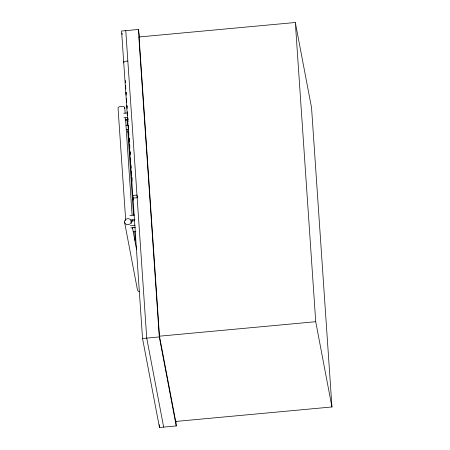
<?xml version="1.0" encoding="UTF-8"?>
<svg xmlns="http://www.w3.org/2000/svg" width="450" height="450" viewBox="0 0 450 450"><rect width="100%" height="100%" fill="white"/><g stroke="black" fill="none" stroke-linecap="round" stroke-linejoin="round"><path stroke-width="0.67" d="M139.781 37.069L138.336 29.475L121.579 31.027L132.789 195.463L133.442 198.877M295.329 22.5L139.078 36.979L159.474 336.184L175.697 421.447L331.948 406.969L311.552 107.764L295.329 22.5L315.726 321.705L331.948 406.969M127.839 61.048L123.654 61.436L123.913 62.82M125.336 80.528L125.347 82.637M123.66 113.282L127.682 112.911M123.964 117.788L127.316 117.478M125.061 119.97L127.744 119.722M125.938 125.252L127.946 125.066M126.242 129.757L128.256 129.572M127.339 131.94L128.683 131.816M132.789 195.463L136.98 195.075M175.899 421.043L176.231 425.947L159.474 427.5L142.537 338.496L132.969 198.09L137.16 197.702M129.949 215.46L134.64 215.021M130.928 219.904L134.949 219.527M130.748 221.057L134.724 220.686M130.393 225.624L135.034 225.191M130.815 227.869L135.461 227.436M133.206 231.868L135.883 231.621M159.474 336.184L315.726 321.705M142.537 338.496L159.294 336.943L176.231 425.947M121.972 33.098L122.237 34.481M137.109 195.756L137.498 197.809M132.969 198.09L133.363 200.16M131.243 221.377A3.369 3.004 -10.8 0 1 126.394 224.443A3.369 3.004 -10.8 0 1 126.039 219.24A3.369 3.004 -10.8 0 1 131.243 221.377L131.636 223.436M132.418 227.559L136.603 249.536M163.665 427.112L146.728 338.108L125.769 30.639M124.538 221.996L137.346 289.311A3.369 3.004 -10.8 0 0 139.202 291.757M175.556 419.349L175.646 420.75M138.336 29.475L159.294 336.943M159.283 424.704L159.474 427.5M125.668 85.421L125.764 86.822M126.146 92.419L126.242 93.814M126.574 98.713L126.669 100.108M127.052 105.705L127.147 107.106M127.479 111.999L127.575 113.4M127.913 118.294L128.008 119.694M128.391 125.291L128.481 126.686M129.296 138.578L129.392 139.978M129.724 144.872L129.819 146.273M130.202 151.864L130.297 153.264M130.629 158.164L130.725 159.559M131.535 171.45L131.631 172.851M131.963 177.744L132.058 179.145M125.539 85.438L125.775 88.931M126.011 92.43L126.203 95.226M126.444 98.724L126.681 102.223M126.917 105.716L127.108 108.517M127.35 112.011L127.586 115.509M127.778 118.305L128.014 121.804M128.256 125.302L128.492 128.801M128.728 132.294L128.919 135.096M129.161 138.589L129.398 142.088M129.589 144.883L129.825 148.382M130.067 151.881L130.258 154.676M130.494 158.175L130.731 161.668M130.972 165.167L131.164 167.963M131.4 171.461L131.642 174.96M131.828 177.756L132.069 181.254M127.412 125.078L127.029 119.492A3.369 1.513 -3.9 0 1 126.72 120.279M127.744 129.966L133.554 215.179M134.696 231.941L135.219 239.625M124.751 107.522L125.134 113.113M125.466 118.001L132.086 215.083M132.418 219.971L132.514 221.372M125.713 220.596L118.052 108.146A3.369 1.513 -3.9 0 1 121.995 106.307A3.369 1.513 -3.9 0 1 124.448 108.315M132.941 227.655A3.369 1.513 -3.9 0 1 132.638 228.448M134.629 238.916A3.369 1.513 -3.9 0 1 134.91 240.412"/></g></svg>
